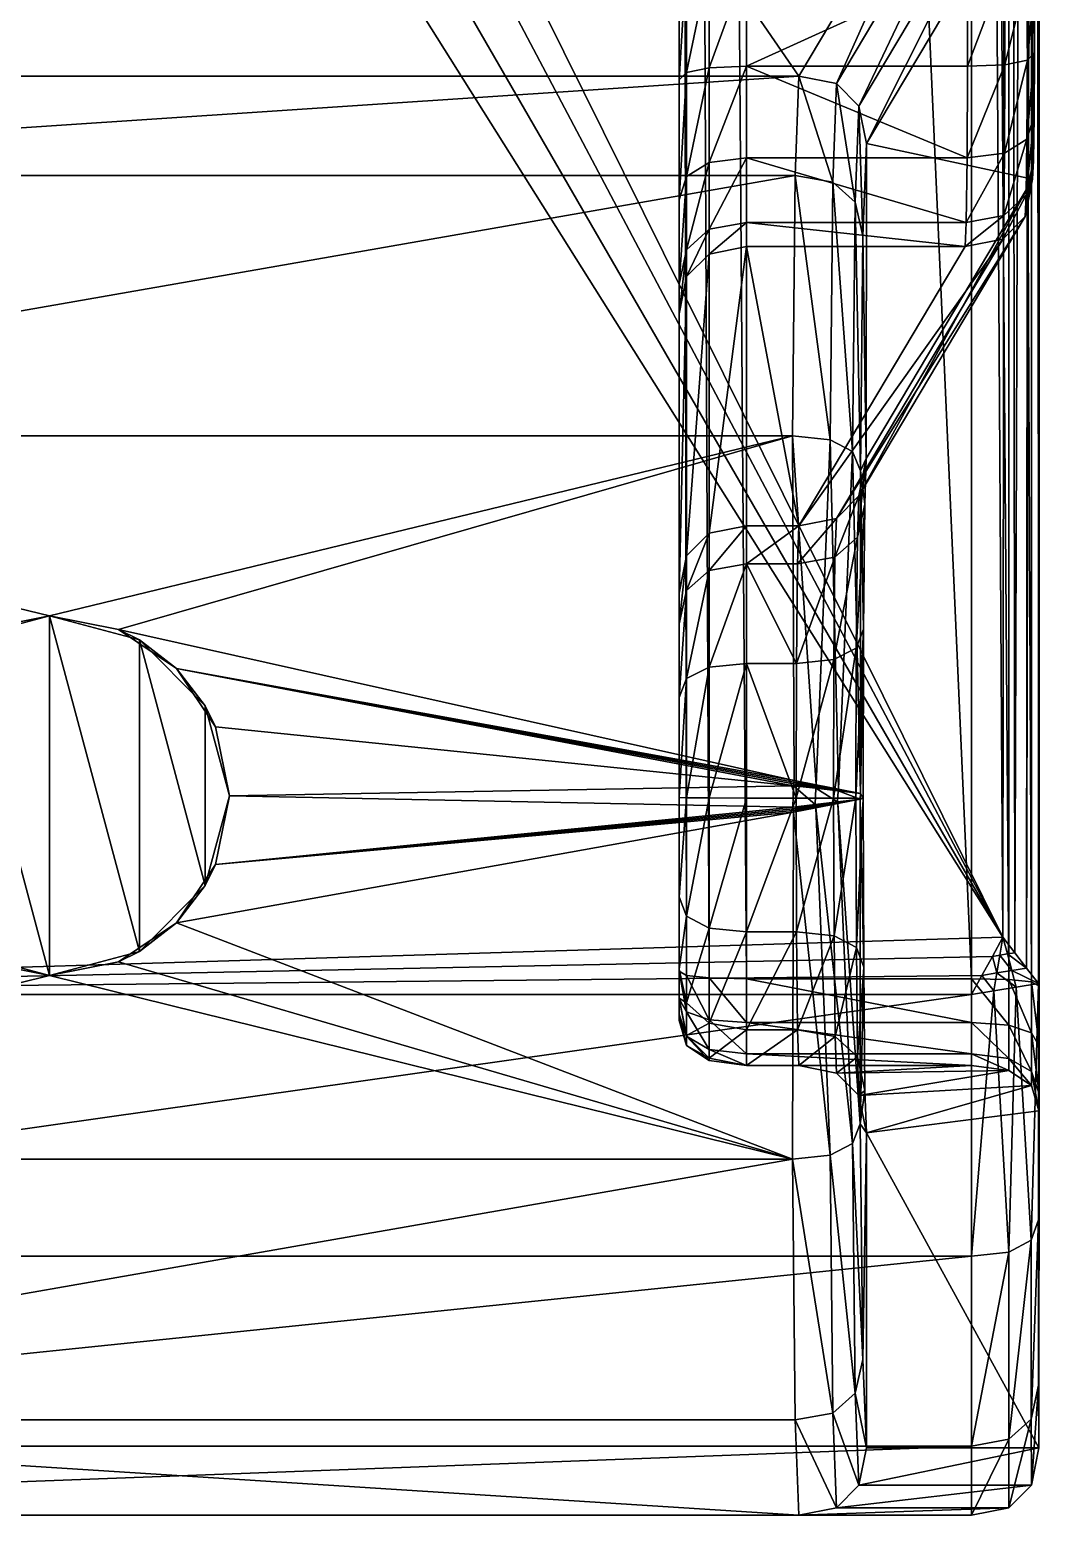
# Model space of a CAD drawing. Header units: metres. Extents: x -565 to 31, y 366 to 1032.
# Drawn here: x 8.4 to 30.85, y 366.33 to 399.36 of the extents above; entities that cross this region are included whole.
import ezdxf

# ---------------------------------------------------------------- set-up
doc = ezdxf.new("R2010")
doc.units = ezdxf.units.M

msp = doc.modelspace()

# ---------------------------------------------------------------- linework, layer by layer
for points in [[(22.841, 491.138, 371.109), (22.841, 378.428, 367.669), (22.841, 401.171, 359.91)], [(23.008, 378.337, 368.224), (22.841, 378.428, 367.669), (22.841, 491.138, 371.109)], [(22.841, 491.138, 371.109), (23.008, 491.115, 371.943), (23.008, 378.337, 368.224)], [(23.508, 378.282, 368.558), (23.008, 378.337, 368.224), (23.008, 491.115, 371.943)], [(23.008, 491.115, 371.943), (23.508, 491.101, 372.442), (23.508, 378.282, 368.558)], [(24.341, 378.263, 368.669), (23.508, 378.282, 368.558), (23.508, 491.101, 372.442)], [(23.508, 491.101, 372.442), (24.341, 491.096, 372.609), (24.341, 378.263, 368.669)], [(29.342, 378.263, 368.669), (24.341, 378.263, 368.669), (24.341, 491.096, 372.609)], [(29.342, 491.096, 372.609), (29.342, 378.263, 368.669), (24.341, 491.096, 372.609)], [(30.176, 378.245, 368.78), (29.342, 378.263, 368.669), (29.342, 491.096, 372.609)], [(29.342, 491.096, 372.609), (30.176, 491.091, 372.776), (30.176, 378.245, 368.78)], [(30.678, 378.191, 369.113), (30.176, 378.245, 368.78), (30.176, 491.091, 372.776)], [(30.176, 491.091, 372.776), (30.679, 491.078, 373.275), (30.678, 378.191, 369.113)], [(30.848, 378.099, 369.668), (30.678, 378.191, 369.113), (30.679, 491.078, 373.275)], [(30.679, 491.078, 373.275), (30.851, 491.055, 374.108), (30.848, 378.099, 369.668)], [(30.851, 491.055, 374.108), (30.832, 490.789, 381.103), (30.832, 378.16, 377.17)], [(30.848, 378.099, 369.668), (30.851, 491.055, 374.108), (30.832, 378.16, 377.17)], [(11.841, 415.892, 379.989), (30.043, 379.184, 378.707), (29.342, 490.747, 382.603)], [(30.174, 490.752, 382.436), (29.342, 490.747, 382.603), (30.043, 379.184, 378.707)], [(30.043, 379.184, 378.707), (30.306, 378.842, 378.195), (30.174, 490.752, 382.436)], [(30.671, 490.766, 381.936), (30.174, 490.752, 382.436), (30.306, 378.842, 378.195)], [(30.306, 378.842, 378.195), (30.569, 378.501, 377.683), (30.671, 490.766, 381.936)], [(30.569, 378.501, 377.683), (30.832, 378.16, 377.17), (30.832, 490.789, 381.103)], [(30.832, 490.789, 381.103), (30.671, 490.766, 381.936), (30.569, 378.501, 377.683)], [(11.841, 415.892, 379.989), (11.439, 414.392, 379.936), (30.043, 379.184, 378.707)], [(11.439, 414.392, 379.936), (10.341, 413.295, 379.898), (30.043, 379.184, 378.707)], [(-11.659, 377.915, 378.663), (8.841, 412.893, 379.884), (7.341, 413.295, 379.898)], [(10.341, 413.295, 379.898), (8.841, 412.893, 379.884), (30.043, 379.184, 378.707)], [(-11.659, 377.915, 378.663), (30.043, 379.184, 378.707), (8.841, 412.893, 379.884)], [(-7.823, 398.331, -2.28), (-3.659, 404.388, 344.828), (21.341, 404.388, 344.828)], [(25.505, 398.331, -2.28), (-7.823, 398.331, -2.28), (21.341, 404.388, 344.828)], [(29.203, 404.539, 353.403), (25.505, 398.331, -2.28), (21.341, 404.388, 344.828)], [(26.338, 398.165, -2.255), (25.505, 398.331, -2.28), (29.203, 404.539, 353.403)], [(29.203, 404.539, 353.403), (30.036, 404.372, 353.388), (26.338, 398.165, -2.255)], [(26.839, 397.666, -2.182), (26.338, 398.165, -2.255), (30.036, 404.372, 353.388)], [(30.036, 404.372, 353.388), (30.537, 403.871, 353.345), (26.839, 397.666, -2.182)], [(27.008, 396.835, -2.06), (26.839, 397.666, -2.182), (30.537, 403.871, 353.345)], [(30.537, 403.871, 353.345), (30.704, 403.036, 353.272), (27.008, 396.835, -2.06)], [(27.008, 396.835, -2.06), (30.704, 403.036, 353.272), (30.703, 396.039, 353.468)], [(30.704, 403.036, 353.272), (30.746, 398.856, 356.97), (30.703, 396.039, 353.468)], [(30.704, 403.036, 353.272), (30.747, 400.404, 356.929), (30.746, 398.856, 356.97)], [(22.841, 378.428, 367.669), (22.841, 398.246, 359.987), (22.841, 401.171, 359.91)], [(23.008, 400.958, 359.082), (22.841, 401.171, 359.91), (22.841, 398.246, 359.987)], [(22.841, 398.246, 359.987), (23.008, 398.415, 359.149), (23.008, 400.958, 359.082)], [(23.508, 400.83, 358.585), (23.008, 400.958, 359.082), (23.008, 398.415, 359.149)], [(23.008, 398.415, 359.149), (23.508, 398.517, 358.646), (23.508, 400.83, 358.585)], [(24.341, 400.788, 358.42), (23.508, 400.83, 358.585), (23.508, 398.517, 358.646)], [(23.508, 398.517, 358.646), (24.341, 398.551, 358.478), (24.341, 400.788, 358.42)], [(29.256, 400.788, 358.42), (24.341, 400.788, 358.42), (24.341, 398.551, 358.478)], [(24.341, 398.551, 358.478), (29.256, 398.551, 358.478), (29.256, 400.788, 358.42)], [(30.088, 400.745, 358.254), (29.256, 400.788, 358.42), (29.256, 398.551, 358.478)], [(29.256, 398.551, 358.478), (30.088, 398.585, 358.311), (30.088, 400.745, 358.254)], [(30.585, 400.617, 357.757), (30.088, 400.745, 358.254), (30.088, 398.585, 358.311)], [(30.088, 398.585, 358.311), (30.585, 398.686, 357.808), (30.585, 400.617, 357.757)], [(30.747, 400.404, 356.929), (30.585, 400.617, 357.757), (30.585, 398.686, 357.808)], [(30.585, 398.686, 357.808), (30.746, 398.856, 356.97), (30.747, 400.404, 356.929)], [(30.585, 398.686, 357.808), (30.088, 398.585, 358.311), (30.079, 396.616, 357.419)], [(30.079, 396.616, 357.419), (30.576, 396.927, 357.011), (30.585, 398.686, 357.808)], [(30.746, 398.856, 356.97), (30.585, 398.686, 357.808), (30.576, 396.927, 357.011)], [(30.576, 396.927, 357.011), (30.737, 397.445, 356.331), (30.746, 398.856, 356.97)], [(30.746, 398.856, 356.97), (30.737, 397.445, 356.331), (30.703, 396.039, 353.468)], [(23.008, 398.415, 359.149), (22.841, 398.246, 359.987), (22.841, 395.581, 358.78)], [(22.841, 395.581, 358.78), (23.008, 396.098, 358.1), (23.008, 398.415, 359.149)], [(23.508, 398.517, 358.646), (23.008, 398.415, 359.149), (23.008, 396.098, 358.1)], [(23.008, 396.098, 358.1), (23.508, 396.409, 357.691), (23.508, 398.517, 358.646)], [(24.341, 398.551, 358.478), (23.508, 398.517, 358.646), (23.508, 396.409, 357.691)], [(23.508, 396.409, 357.691), (24.341, 396.513, 357.555), (24.341, 398.551, 358.478)], [(29.246, 396.513, 357.555), (29.256, 398.551, 358.478), (24.341, 398.551, 358.478)], [(24.341, 398.551, 358.478), (24.341, 396.513, 357.555), (29.246, 396.513, 357.555)], [(30.088, 398.585, 358.311), (29.256, 398.551, 358.478), (29.246, 396.513, 357.555)], [(29.246, 396.513, 357.555), (30.079, 396.616, 357.419), (30.088, 398.585, 358.311)], [(-7.74, 396.12, -10.121), (-7.823, 398.331, -2.28), (25.505, 398.331, -2.28)], [(25.505, 398.331, -2.28), (25.422, 396.12, -10.121), (-7.74, 396.12, -10.121)], [(22.841, 378.428, 367.669), (22.841, 395.581, 358.78), (22.841, 398.246, 359.987)], [(26.257, 395.971, -10.034), (25.422, 396.12, -10.121), (25.505, 398.331, -2.28)], [(25.505, 398.331, -2.28), (26.338, 398.165, -2.255), (26.257, 395.971, -10.034)], [(26.759, 395.526, -9.771), (26.257, 395.971, -10.034), (26.338, 398.165, -2.255)], [(26.338, 398.165, -2.255), (26.839, 397.666, -2.182), (26.759, 395.526, -9.771)], [(26.929, 394.783, -9.334), (26.759, 395.526, -9.771), (26.839, 397.666, -2.182)], [(26.839, 397.666, -2.182), (27.008, 396.835, -2.06), (26.929, 394.783, -9.334)], [(30.737, 397.445, 356.331), (30.576, 396.927, 357.011), (30.558, 395.691, 355.527)], [(30.558, 395.691, 355.527), (30.721, 396.454, 355.141), (30.737, 397.445, 356.331)], [(30.737, 397.445, 356.331), (30.721, 396.454, 355.141), (30.703, 396.039, 353.468)], [(26.929, 394.783, -9.334), (27.008, 396.835, -2.06), (27.003, 389.829, -2.328)], [(27.008, 396.835, -2.06), (30.703, 396.039, 353.468), (27.003, 389.829, -2.328)], [(30.576, 396.927, 357.011), (30.079, 396.616, 357.419), (30.06, 395.233, 355.759)], [(30.06, 395.233, 355.759), (30.558, 395.691, 355.527), (30.576, 396.927, 357.011)], [(23.508, 396.409, 357.691), (23.008, 396.098, 358.1), (23.008, 394.471, 356.145)], [(23.008, 394.471, 356.145), (23.508, 394.928, 355.913), (23.508, 396.409, 357.691)], [(24.341, 396.513, 357.555), (23.508, 396.409, 357.691), (23.508, 394.928, 355.913)], [(23.508, 394.928, 355.913), (24.341, 395.081, 355.836), (24.341, 396.513, 357.555)], [(24.341, 396.513, 357.555), (24.341, 395.081, 355.836), (29.228, 395.081, 355.836)], [(29.228, 395.081, 355.836), (29.246, 396.513, 357.555), (24.341, 396.513, 357.555)], [(30.079, 396.616, 357.419), (29.246, 396.513, 357.555), (29.228, 395.081, 355.836)], [(29.228, 395.081, 355.836), (30.06, 395.233, 355.759), (30.079, 396.616, 357.419)], [(30.721, 396.454, 355.141), (30.558, 395.691, 355.527), (30.538, 395.208, 353.577)], [(30.538, 395.208, 353.577), (30.703, 396.039, 353.468), (30.721, 396.454, 355.141)], [(-7.681, 390.334, -15.857), (-7.74, 396.12, -10.121), (25.422, 396.12, -10.121)], [(25.422, 396.12, -10.121), (25.363, 390.334, -15.857), (-7.681, 390.334, -15.857)], [(23.008, 396.098, 358.1), (22.841, 395.581, 358.78), (22.841, 393.708, 356.531)], [(22.841, 393.708, 356.531), (23.008, 394.471, 356.145), (23.008, 396.098, 358.1)], [(26.197, 390.247, -15.708), (25.363, 390.334, -15.857), (25.422, 396.12, -10.121)], [(25.422, 396.12, -10.121), (26.257, 395.971, -10.034), (26.197, 390.247, -15.708)], [(30.703, 396.039, 353.468), (30.538, 395.208, 353.577), (26.838, 388.998, -2.204)], [(26.838, 388.998, -2.204), (27.003, 389.829, -2.328), (30.703, 396.039, 353.468)], [(26.7, 389.989, -15.259), (26.197, 390.247, -15.708), (26.257, 395.971, -10.034)], [(26.257, 395.971, -10.034), (26.759, 395.526, -9.771), (26.7, 389.989, -15.259)], [(22.841, 378.428, 367.669), (22.841, 393.708, 356.531), (22.841, 395.581, 358.78)], [(26.872, 389.559, -14.513), (26.7, 389.989, -15.259), (26.759, 395.526, -9.771)], [(26.759, 395.526, -9.771), (26.929, 394.783, -9.334), (26.872, 389.559, -14.513)], [(30.558, 395.691, 355.527), (30.06, 395.233, 355.759), (30.039, 394.709, 353.643)], [(30.039, 394.709, 353.643), (30.538, 395.208, 353.577), (30.558, 395.691, 355.527)], [(24.341, 395.081, 355.836), (23.508, 394.928, 355.913), (23.508, 394.376, 353.686)], [(23.508, 394.376, 353.686), (24.341, 394.543, 353.665), (24.341, 395.081, 355.836)], [(29.206, 394.543, 353.665), (29.228, 395.081, 355.836), (24.341, 395.081, 355.836)], [(24.341, 395.081, 355.836), (24.341, 394.543, 353.665), (29.206, 394.543, 353.665)], [(30.538, 395.208, 353.577), (30.039, 394.709, 353.643), (26.339, 388.499, -2.13)], [(26.339, 388.499, -2.13), (26.838, 388.998, -2.204), (30.538, 395.208, 353.577)], [(30.06, 395.233, 355.759), (29.228, 395.081, 355.836), (29.206, 394.543, 353.665)], [(29.206, 394.543, 353.665), (30.039, 394.709, 353.643), (30.06, 395.233, 355.759)], [(23.508, 394.928, 355.913), (23.008, 394.471, 356.145), (23.008, 393.877, 353.752)], [(23.008, 393.877, 353.752), (23.508, 394.376, 353.686), (23.508, 394.928, 355.913)], [(26.872, 389.559, -14.513), (26.929, 394.783, -9.334), (27.003, 389.829, -2.328)], [(23.008, 394.471, 356.145), (22.841, 393.708, 356.531), (22.841, 393.045, 353.861)], [(22.841, 393.045, 353.861), (23.008, 393.877, 353.752), (23.008, 394.471, 356.145)], [(24.341, 394.543, 353.665), (23.508, 394.376, 353.686), (23.508, 388.167, -2.081)], [(23.508, 388.167, -2.081), (24.341, 388.333, -2.105), (24.341, 394.543, 353.665)], [(25.506, 388.333, -2.105), (29.206, 394.543, 353.665), (24.341, 394.543, 353.665)], [(24.341, 394.543, 353.665), (24.341, 388.333, -2.105), (25.506, 388.333, -2.105)], [(30.039, 394.709, 353.643), (29.206, 394.543, 353.665), (25.506, 388.333, -2.105)], [(25.506, 388.333, -2.105), (26.339, 388.499, -2.13), (30.039, 394.709, 353.643)], [(23.508, 394.376, 353.686), (23.008, 393.877, 353.752), (23.008, 387.668, -2.006)], [(23.008, 387.668, -2.006), (23.508, 388.167, -2.081), (23.508, 394.376, 353.686)], [(23.008, 393.877, 353.752), (22.841, 393.045, 353.861), (22.841, 386.837, -1.883)], [(22.841, 386.837, -1.883), (23.008, 387.668, -2.006), (23.008, 393.877, 353.752)], [(22.841, 377.338, 366.541), (22.841, 393.045, 353.861), (22.841, 393.708, 356.531)], [(22.841, 378.428, 367.669), (22.841, 377.338, 366.541), (22.841, 393.708, 356.531)], [(22.841, 377.834, -1.804), (22.841, 386.837, -1.883), (22.841, 393.045, 353.861)], [(22.841, 377.338, 366.541), (22.841, 377.834, -1.804), (22.841, 393.045, 353.861)], [(8.841, 386.334, -17.493), (7.307, 386.027, -17.568), (-7.681, 390.334, -15.857)], [(8.841, 386.334, -17.493), (-7.681, 390.334, -15.857), (25.363, 390.334, -15.857)], [(10.375, 386.027, -17.568), (8.841, 386.334, -17.493), (25.363, 390.334, -15.857)], [(10.375, 386.027, -17.568), (25.363, 390.334, -15.857), (25.399, 382.67, -17.976)], [(25.363, 390.334, -15.857), (26.197, 390.247, -15.708), (25.891, 382.574, -17.926)], [(25.891, 382.574, -17.926), (25.399, 382.67, -17.976), (25.363, 390.334, -15.857)], [(26.383, 382.477, -17.877), (25.891, 382.574, -17.926), (26.197, 390.247, -15.708)], [(26.197, 390.247, -15.708), (26.7, 389.989, -15.259), (26.383, 382.477, -17.877)], [(26.875, 382.38, -17.827), (26.383, 382.477, -17.877), (26.7, 389.989, -15.259)], [(26.7, 389.989, -15.259), (26.872, 389.559, -14.513), (26.875, 382.38, -17.827)], [(27.003, 389.829, -2.328), (26.838, 388.998, -2.204), (26.805, 388.078, -5.429)], [(26.805, 388.078, -5.429), (26.968, 388.818, -5.871), (27.003, 389.829, -2.328)], [(26.872, 389.559, -14.513), (27.003, 389.829, -2.328), (26.968, 388.818, -5.871)], [(26.872, 389.559, -14.513), (26.968, 388.818, -5.871), (26.943, 386.034, -8.585)], [(26.875, 382.38, -17.827), (26.872, 389.559, -14.513), (26.943, 386.034, -8.585)], [(26.838, 388.998, -2.204), (26.339, 388.499, -2.13), (26.308, 387.633, -5.164)], [(26.308, 387.633, -5.164), (26.805, 388.078, -5.429), (26.838, 388.998, -2.204)], [(26.968, 388.818, -5.871), (26.805, 388.078, -5.429), (26.782, 385.611, -7.833)], [(26.782, 385.611, -7.833), (26.943, 386.034, -8.585), (26.968, 388.818, -5.871)], [(26.339, 388.499, -2.13), (25.506, 388.333, -2.105), (25.475, 387.485, -5.076)], [(25.475, 387.485, -5.076), (26.308, 387.633, -5.164), (26.339, 388.499, -2.13)], [(23.508, 388.167, -2.081), (23.008, 387.668, -2.006), (23.008, 386.893, -4.722)], [(23.008, 386.893, -4.722), (23.508, 387.337, -4.987), (23.508, 388.167, -2.081)], [(24.341, 388.333, -2.105), (23.508, 388.167, -2.081), (23.508, 387.337, -4.987)], [(23.508, 387.337, -4.987), (24.341, 387.485, -5.076), (24.341, 388.333, -2.105)], [(24.341, 387.485, -5.076), (25.475, 387.485, -5.076), (25.506, 388.333, -2.105)], [(25.506, 388.333, -2.105), (24.341, 388.333, -2.105), (24.341, 387.485, -5.076)], [(26.805, 388.078, -5.429), (26.308, 387.633, -5.164), (26.285, 385.358, -7.382)], [(26.285, 385.358, -7.382), (26.782, 385.611, -7.833), (26.805, 388.078, -5.429)], [(23.008, 387.668, -2.006), (22.841, 386.837, -1.883), (22.841, 386.152, -4.28)], [(22.841, 386.152, -4.28), (23.008, 386.893, -4.722), (23.008, 387.668, -2.006)], [(24.341, 387.485, -5.076), (23.508, 387.337, -4.987), (23.508, 385.189, -7.081)], [(23.508, 385.189, -7.081), (24.341, 385.273, -7.231), (24.341, 387.485, -5.076)], [(25.453, 385.273, -7.231), (25.475, 387.485, -5.076), (24.341, 387.485, -5.076)], [(24.341, 387.485, -5.076), (24.341, 385.273, -7.231), (25.453, 385.273, -7.231)], [(26.308, 387.633, -5.164), (25.475, 387.485, -5.076), (25.453, 385.273, -7.231)], [(25.453, 385.273, -7.231), (26.285, 385.358, -7.382), (26.308, 387.633, -5.164)], [(23.508, 387.337, -4.987), (23.008, 386.893, -4.722), (23.008, 384.935, -6.63)], [(23.008, 384.935, -6.63), (23.508, 385.189, -7.081), (23.508, 387.337, -4.987)], [(23.008, 386.893, -4.722), (22.841, 386.152, -4.28), (22.841, 384.513, -5.878)], [(22.841, 384.513, -5.878), (23.008, 384.935, -6.63), (23.008, 386.893, -4.722)], [(22.841, 378.475, -4.213), (22.841, 386.152, -4.28), (22.841, 386.837, -1.883)], [(22.841, 377.834, -1.804), (22.841, 378.475, -4.213), (22.841, 386.837, -1.883)], [(8.841, 386.334, 11.999), (6.841, 385.797, 11.999), (7.307, 386.027, -17.568)], [(6.841, 385.797, 11.999), (8.841, 386.334, 11.999), (8.841, 378.333, 11.999)], [(7.307, 386.027, -17.568), (8.841, 386.334, -17.493), (8.841, 386.334, 11.999)], [(10.375, 386.027, -17.568), (10.841, 385.797, 11.999), (8.841, 386.334, 11.999)], [(8.841, 386.334, 11.999), (8.841, 386.334, -17.493), (10.375, 386.027, -17.568)], [(8.841, 386.334, 11.999), (10.841, 385.797, 11.999), (10.841, 378.869, 11.999)], [(8.841, 386.334, 11.999), (10.841, 378.869, 11.999), (8.841, 378.333, 11.999)], [(22.841, 380.087, -5.839), (22.841, 384.513, -5.878), (22.841, 386.152, -4.28)], [(22.841, 378.475, -4.213), (22.841, 380.087, -5.839), (22.841, 386.152, -4.28)], [(11.669, 385.162, -17.749), (10.841, 385.797, 11.999), (10.375, 386.027, -17.568)], [(11.669, 385.162, -17.749), (10.375, 386.027, -17.568), (25.399, 382.67, -17.976)], [(26.943, 386.034, -8.585), (26.782, 385.611, -7.833), (26.774, 382.275, -8.69)], [(26.774, 382.275, -8.69), (26.935, 382.268, -9.553), (26.943, 386.034, -8.585)], [(26.875, 382.38, -17.827), (26.943, 386.034, -8.585), (26.935, 382.268, -9.553)], [(6.841, 385.797, 11.999), (8.841, 378.333, 11.999), (6.841, 378.869, 11.999)], [(12.305, 384.334, 11.999), (10.841, 385.797, 11.999), (11.669, 385.162, -17.749)], [(10.841, 385.797, 11.999), (12.305, 384.334, 11.999), (12.305, 380.333, 11.999)], [(10.841, 385.797, 11.999), (12.305, 380.333, 11.999), (10.841, 378.869, 11.999)], [(26.782, 385.611, -7.833), (26.285, 385.358, -7.382), (26.277, 382.28, -8.173)], [(26.277, 382.28, -8.173), (26.774, 382.275, -8.69), (26.782, 385.611, -7.833)], [(12.535, 383.867, -17.927), (12.305, 384.334, 11.999), (11.669, 385.162, -17.749)], [(11.669, 385.162, -17.749), (25.399, 382.67, -17.976), (25.393, 382.632, -17.982)], [(11.669, 385.162, -17.749), (25.393, 382.632, -17.982), (25.388, 382.594, -17.987)], [(11.669, 385.162, -17.749), (25.388, 382.594, -17.987), (25.382, 382.555, -17.993)], [(12.535, 383.867, -17.927), (11.669, 385.162, -17.749), (25.382, 382.555, -17.993)], [(23.508, 385.189, -7.081), (23.008, 384.935, -6.63), (23.008, 382.287, -7.311)], [(23.008, 382.287, -7.311), (23.508, 382.283, -7.828), (23.508, 385.189, -7.081)], [(24.341, 385.273, -7.231), (23.508, 385.189, -7.081), (23.508, 382.283, -7.828)], [(23.508, 382.283, -7.828), (24.341, 382.281, -8), (24.341, 385.273, -7.231)], [(24.341, 385.273, -7.231), (24.341, 382.281, -8), (25.445, 382.281, -8)], [(25.445, 382.281, -8), (25.453, 385.273, -7.231), (24.341, 385.273, -7.231)], [(26.285, 385.358, -7.382), (25.453, 385.273, -7.231), (25.445, 382.281, -8)], [(25.445, 382.281, -8), (26.277, 382.28, -8.173), (26.285, 385.358, -7.382)], [(23.008, 384.935, -6.63), (22.841, 384.513, -5.878), (22.841, 382.295, -6.448)], [(22.841, 382.295, -6.448), (23.008, 382.287, -7.311), (23.008, 384.935, -6.63)], [(22.841, 380.087, -5.839), (22.841, 382.295, -6.448), (22.841, 384.513, -5.878)], [(12.841, 382.333, 11.999), (12.305, 384.334, 11.999), (12.535, 383.867, -17.927)], [(12.305, 384.334, 11.999), (12.841, 382.333, 11.999), (12.305, 380.333, 11.999)], [(12.535, 383.867, -17.927), (12.841, 382.333, -18.001), (12.841, 382.333, 11.999)], [(12.535, 383.867, -17.927), (25.382, 382.555, -17.993), (12.841, 382.333, -18.001)], [(25.382, 382.555, -17.993), (25.37, 382.08, -17.993), (12.841, 382.333, -18.001)], [(25.868, 382.137, -17.937), (25.37, 382.08, -17.993), (25.382, 382.555, -17.993)], [(25.382, 382.555, -17.993), (25.388, 382.594, -17.987), (25.552, 382.561, -17.971)], [(25.382, 382.555, -17.993), (25.552, 382.561, -17.971), (25.716, 382.529, -17.954)], [(25.382, 382.555, -17.993), (25.716, 382.529, -17.954), (25.88, 382.497, -17.938)], [(25.382, 382.555, -17.993), (25.88, 382.497, -17.938), (25.868, 382.137, -17.937)], [(25.388, 382.594, -17.987), (25.393, 382.632, -17.982), (25.721, 382.567, -17.948)], [(25.721, 382.567, -17.948), (25.552, 382.561, -17.971), (25.388, 382.594, -17.987)], [(25.393, 382.632, -17.982), (25.399, 382.67, -17.976), (25.891, 382.574, -17.926)], [(25.891, 382.574, -17.926), (25.721, 382.567, -17.948), (25.393, 382.632, -17.982)], [(25.552, 382.561, -17.971), (25.721, 382.567, -17.948), (26.05, 382.503, -17.915)], [(26.05, 382.503, -17.915), (25.716, 382.529, -17.954), (25.552, 382.561, -17.971)], [(26.378, 382.438, -17.882), (25.88, 382.497, -17.938), (25.716, 382.529, -17.954)], [(25.716, 382.529, -17.954), (26.05, 382.503, -17.915), (26.378, 382.438, -17.882)], [(25.721, 382.567, -17.948), (25.891, 382.574, -17.926), (26.383, 382.477, -17.877)], [(26.383, 382.477, -17.877), (26.05, 382.503, -17.915), (25.721, 382.567, -17.948)], [(26.366, 382.194, -17.882), (25.868, 382.137, -17.937), (25.88, 382.497, -17.938)], [(25.88, 382.497, -17.938), (26.378, 382.438, -17.882), (26.366, 382.194, -17.882)], [(26.875, 382.38, -17.827), (26.378, 382.438, -17.882), (26.05, 382.503, -17.915)], [(26.05, 382.503, -17.915), (26.383, 382.477, -17.877), (26.875, 382.38, -17.827)], [(12.535, 380.8, -17.927), (12.305, 380.333, 11.999), (12.841, 382.333, 11.999)], [(12.841, 382.333, 11.999), (12.841, 382.333, -18.001), (12.535, 380.8, -17.927)], [(25.37, 382.08, -17.993), (12.535, 380.8, -17.927), (12.841, 382.333, -18.001)], [(23.008, 382.287, -7.311), (22.841, 382.295, -6.448), (22.841, 380.087, -5.839)], [(22.841, 380.087, -5.839), (23.008, 379.651, -6.584), (23.008, 382.287, -7.311)], [(23.508, 382.283, -7.828), (23.008, 382.287, -7.311), (23.008, 379.651, -6.584)], [(23.008, 379.651, -6.584), (23.508, 379.39, -7.03), (23.508, 382.283, -7.828)], [(24.341, 382.281, -8), (23.508, 382.283, -7.828), (23.508, 379.39, -7.03)], [(23.508, 379.39, -7.03), (24.341, 379.303, -7.179), (24.341, 382.281, -8)], [(25.445, 382.281, -8), (24.341, 382.281, -8), (24.341, 379.303, -7.179)], [(24.341, 379.303, -7.179), (25.453, 379.303, -7.179), (25.445, 382.281, -8)], [(26.277, 382.28, -8.173), (25.445, 382.281, -8), (25.453, 379.303, -7.179)], [(25.453, 379.303, -7.179), (26.286, 379.216, -7.328), (26.277, 382.28, -8.173)], [(26.366, 382.194, -17.882), (26.039, 382.117, -17.913), (25.708, 382.079, -17.95)], [(25.708, 382.079, -17.95), (25.868, 382.137, -17.937), (26.366, 382.194, -17.882)], [(26.864, 382.252, -17.827), (26.371, 382.156, -17.877), (26.039, 382.117, -17.913)], [(26.039, 382.117, -17.913), (26.366, 382.194, -17.882), (26.864, 382.252, -17.827)], [(26.774, 382.275, -8.69), (26.277, 382.28, -8.173), (26.286, 379.216, -7.328)], [(26.286, 379.216, -7.328), (26.784, 378.955, -7.775), (26.774, 382.275, -8.69)], [(26.864, 382.252, -17.827), (26.366, 382.194, -17.882), (26.378, 382.438, -17.882)], [(26.371, 382.156, -17.877), (26.864, 382.252, -17.827), (26.871, 375.036, -14.47)], [(26.378, 382.438, -17.882), (26.875, 382.38, -17.827), (26.864, 382.252, -17.827)], [(26.935, 382.268, -9.553), (26.774, 382.275, -8.69), (26.784, 378.955, -7.775)], [(26.784, 378.955, -7.775), (26.946, 378.519, -8.519), (26.935, 382.268, -9.553)], [(26.864, 382.252, -17.827), (26.875, 382.38, -17.827), (26.935, 382.268, -9.553)], [(26.864, 382.252, -17.827), (26.935, 382.268, -9.553), (26.946, 378.519, -8.519)], [(26.871, 375.036, -14.47), (26.864, 382.252, -17.827), (26.946, 378.519, -8.519)], [(11.669, 379.504, -17.749), (25.387, 381.964, -17.976), (25.364, 374.253, -15.81)], [(11.669, 379.504, -17.749), (12.535, 380.8, -17.927), (25.387, 381.964, -17.976)], [(12.535, 380.8, -17.927), (25.37, 382.08, -17.993), (25.376, 382.041, -17.987)], [(12.535, 380.8, -17.927), (25.376, 382.041, -17.987), (25.381, 382.003, -17.981)], [(12.535, 380.8, -17.927), (25.381, 382.003, -17.981), (25.387, 381.964, -17.976)], [(26.198, 374.34, -15.661), (25.364, 374.253, -15.81), (25.387, 381.964, -17.976)], [(25.376, 382.041, -17.987), (25.37, 382.08, -17.993), (25.868, 382.137, -17.937)], [(25.868, 382.137, -17.937), (25.708, 382.079, -17.95), (25.376, 382.041, -17.987)], [(25.381, 382.003, -17.981), (25.376, 382.041, -17.987), (25.708, 382.079, -17.95)], [(25.708, 382.079, -17.95), (25.547, 382.022, -17.963), (25.381, 382.003, -17.981)], [(25.387, 381.964, -17.976), (25.381, 382.003, -17.981), (25.547, 382.022, -17.963)], [(25.387, 381.964, -17.976), (25.713, 382.041, -17.945), (25.879, 382.06, -17.926)], [(25.387, 381.964, -17.976), (25.879, 382.06, -17.926), (26.198, 374.34, -15.661)], [(25.387, 381.964, -17.976), (25.547, 382.022, -17.963), (25.713, 382.041, -17.945)], [(26.039, 382.117, -17.913), (25.713, 382.041, -17.945), (25.547, 382.022, -17.963)], [(25.547, 382.022, -17.963), (25.708, 382.079, -17.95), (26.039, 382.117, -17.913)], [(26.371, 382.156, -17.877), (25.879, 382.06, -17.926), (25.713, 382.041, -17.945)], [(25.713, 382.041, -17.945), (26.039, 382.117, -17.913), (26.371, 382.156, -17.877)], [(25.879, 382.06, -17.926), (26.371, 382.156, -17.877), (26.7, 374.601, -15.215)], [(26.7, 374.601, -15.215), (26.198, 374.34, -15.661), (25.879, 382.06, -17.926)], [(26.871, 375.036, -14.47), (26.7, 374.601, -15.215), (26.371, 382.156, -17.877)], [(11.669, 379.504, -17.749), (12.305, 380.333, 11.999), (12.535, 380.8, -17.927)], [(12.305, 380.333, 11.999), (11.669, 379.504, -17.749), (10.841, 378.869, 11.999)], [(23.008, 379.651, -6.584), (22.841, 380.087, -5.839), (22.841, 378.475, -4.213)], [(22.841, 378.475, -4.213), (23.008, 377.727, -4.642), (23.008, 379.651, -6.584)], [(23.508, 379.39, -7.03), (23.008, 379.651, -6.584), (23.008, 377.727, -4.642)], [(10.375, 378.639, -17.568), (10.841, 378.869, 11.999), (11.669, 379.504, -17.749)], [(10.375, 378.639, -17.568), (11.669, 379.504, -17.749), (25.364, 374.253, -15.81)], [(23.008, 377.727, -4.642), (23.508, 377.277, -4.9), (23.508, 379.39, -7.03)], [(24.341, 379.303, -7.179), (23.508, 379.39, -7.03), (23.508, 377.277, -4.9)], [(23.508, 377.277, -4.9), (24.341, 377.128, -4.986), (24.341, 379.303, -7.179)], [(24.341, 377.128, -4.986), (25.476, 377.128, -4.986), (25.453, 379.303, -7.179)], [(25.453, 379.303, -7.179), (24.341, 379.303, -7.179), (24.341, 377.128, -4.986)], [(26.286, 379.216, -7.328), (25.453, 379.303, -7.179), (25.476, 377.128, -4.986)], [(25.476, 377.128, -4.986), (26.309, 376.978, -5.071), (26.286, 379.216, -7.328)], [(26.784, 378.955, -7.775), (26.286, 379.216, -7.328), (26.309, 376.978, -5.071)], [(-11.659, 377.915, 378.663), (29.809, 378.761, 378.692), (30.043, 379.184, 378.707)], [(7.307, 378.639, -17.568), (6.841, 378.869, 11.999), (8.841, 378.333, 11.999)], [(8.841, 378.333, 11.999), (10.841, 378.869, 11.999), (10.375, 378.639, -17.568)], [(26.309, 376.978, -5.071), (26.808, 376.529, -5.329), (26.784, 378.955, -7.775)], [(26.946, 378.519, -8.519), (26.784, 378.955, -7.775), (26.808, 376.529, -5.329)], [(30.043, 379.184, 378.707), (29.809, 378.761, 378.692), (29.975, 378.788, 378.526)], [(30.043, 379.184, 378.707), (29.975, 378.788, 378.526), (30.141, 378.816, 378.361)], [(30.043, 379.184, 378.707), (30.141, 378.816, 378.361), (30.306, 378.842, 378.195)], [(-11.659, 377.915, 378.663), (29.576, 378.338, 378.677), (29.809, 378.761, 378.692)], [(7.307, 378.639, -17.568), (8.841, 378.333, -17.493), (-7.682, 374.253, -15.81)], [(8.841, 378.333, 11.999), (8.841, 378.333, -17.493), (7.307, 378.639, -17.568)], [(10.375, 378.639, -17.568), (8.841, 378.333, -17.493), (8.841, 378.333, 11.999)], [(8.841, 378.333, -17.493), (10.375, 378.639, -17.568), (25.364, 374.253, -15.81)], [(29.809, 378.761, 378.692), (29.576, 378.338, 378.677), (29.907, 378.392, 378.346)], [(29.907, 378.392, 378.346), (29.975, 378.788, 378.526), (29.809, 378.761, 378.692)], [(29.975, 378.788, 378.526), (29.907, 378.392, 378.346), (30.238, 378.447, 378.014)], [(30.238, 378.447, 378.014), (30.141, 378.816, 378.361), (29.975, 378.788, 378.526)], [(30.569, 378.501, 377.683), (30.306, 378.842, 378.195), (30.141, 378.816, 378.361)], [(30.141, 378.816, 378.361), (30.238, 378.447, 378.014), (30.569, 378.501, 377.683)], [(-11.659, 377.915, 378.663), (29.342, 377.915, 378.663), (29.576, 378.338, 378.677)], [(8.841, 378.333, -17.493), (25.364, 374.253, -15.81), (-7.682, 374.253, -15.81)], [(23.008, 377.727, -4.642), (22.841, 378.475, -4.213), (22.841, 377.834, -1.804)], [(22.841, 378.428, 367.669), (22.841, 377.819, 367.514), (22.841, 377.473, 367.154)], [(22.841, 378.428, 367.669), (22.841, 377.473, 367.154), (22.841, 377.338, 366.541)], [(23.008, 377.527, 367.994), (22.841, 377.819, 367.514), (22.841, 378.428, 367.669)], [(22.841, 378.428, 367.669), (23.008, 378.337, 368.224), (23.008, 377.527, 367.994)], [(23.508, 377.352, 368.282), (23.008, 377.527, 367.994), (23.008, 378.337, 368.224)], [(23.008, 378.337, 368.224), (23.508, 378.282, 368.558), (23.508, 377.352, 368.282)], [(24.341, 377.293, 368.378), (23.508, 377.352, 368.282), (23.508, 378.282, 368.558)], [(23.508, 378.282, 368.558), (24.341, 378.263, 368.669), (24.341, 377.293, 368.378)], [(24.341, 378.263, 368.669), (29.342, 378.263, 368.669), (29.342, 377.293, 368.378)], [(29.342, 377.293, 368.378), (24.341, 377.293, 368.378), (24.341, 378.263, 368.669)], [(26.808, 376.529, -5.329), (26.973, 375.781, -5.758), (26.946, 378.519, -8.519)], [(26.871, 375.036, -14.47), (26.946, 378.519, -8.519), (26.973, 375.781, -5.758)], [(29.576, 378.338, 378.677), (29.342, 377.915, 378.663), (29.838, 377.997, 378.165)], [(30.176, 377.234, 368.474), (29.342, 377.293, 368.378), (29.342, 378.263, 368.669)], [(29.342, 378.263, 368.669), (30.176, 378.245, 368.78), (30.176, 377.234, 368.474)], [(29.838, 377.997, 378.165), (29.907, 378.392, 378.346), (29.576, 378.338, 378.677)], [(29.907, 378.392, 378.346), (29.838, 377.997, 378.165), (30.335, 378.078, 377.668)], [(30.335, 378.078, 377.668), (30.238, 378.447, 378.014), (29.907, 378.392, 378.346)], [(30.678, 377.059, 368.763), (30.176, 377.234, 368.474), (30.176, 378.245, 368.78)], [(30.176, 378.245, 368.78), (30.678, 378.191, 369.113), (30.678, 377.059, 368.763)], [(30.832, 378.16, 377.17), (30.569, 378.501, 377.683), (30.238, 378.447, 378.014)], [(30.238, 378.447, 378.014), (30.335, 378.078, 377.668), (30.832, 378.16, 377.17)], [(29.342, 377.915, 378.663), (-11.659, 377.915, 378.663), (-11.659, 372.093, 376.92)], [(-11.659, 372.093, 376.92), (29.342, 372.093, 376.92), (29.342, 377.915, 378.663)], [(29.342, 372.093, 376.92), (30.174, 372.183, 376.773), (29.838, 377.997, 378.165)], [(29.838, 377.997, 378.165), (29.342, 377.915, 378.663), (29.342, 372.093, 376.92)], [(30.335, 378.078, 377.668), (29.838, 377.997, 378.165), (30.174, 372.183, 376.773)], [(30.174, 372.183, 376.773), (30.671, 372.452, 376.331), (30.335, 378.078, 377.668)], [(30.832, 378.16, 377.17), (30.335, 378.078, 377.668), (30.671, 372.452, 376.331)], [(30.671, 372.452, 376.331), (30.832, 372.899, 375.595), (30.832, 378.16, 377.17)], [(30.848, 376.767, 369.243), (30.678, 377.059, 368.763), (30.678, 378.191, 369.113)], [(30.678, 378.191, 369.113), (30.848, 378.099, 369.668), (30.848, 376.767, 369.243)], [(30.848, 378.099, 369.668), (30.832, 378.16, 377.17), (30.832, 372.899, 375.595)], [(30.848, 378.099, 369.668), (30.832, 372.899, 375.595), (30.835, 369.224, 371.789)], [(30.848, 376.767, 369.243), (30.848, 378.099, 369.668), (30.835, 369.224, 371.789)], [(23.008, 377, -1.913), (22.841, 377.834, -1.804), (22.841, 377.338, 366.541)], [(22.841, 377.834, -1.804), (23.008, 377, -1.913), (23.008, 377.727, -4.642)], [(23.008, 376.983, 367.429), (22.841, 377.473, 367.154), (22.841, 377.819, 367.514)], [(22.841, 377.819, 367.514), (23.008, 377.527, 367.994), (23.008, 376.983, 367.429)], [(23.508, 377.277, -4.9), (23.008, 377.727, -4.642), (23.008, 377, -1.913)], [(23.008, 376.78, 366.612), (22.841, 377.338, 366.541), (22.841, 377.473, 367.154)], [(22.841, 377.473, 367.154), (23.008, 376.983, 367.429), (23.008, 376.78, 366.612)], [(22.841, 377.338, 366.541), (23.008, 376.78, 366.612), (23.008, 377, -1.913)], [(23.508, 376.688, 367.595), (23.008, 376.983, 367.429), (23.008, 377.527, 367.994)], [(23.008, 377.527, 367.994), (23.508, 377.352, 368.282), (23.508, 376.688, 367.595)], [(23.008, 377, -1.913), (23.508, 376.5, -1.979), (23.508, 377.277, -4.9)], [(24.341, 376.59, 367.65), (23.508, 376.688, 367.595), (23.508, 377.352, 368.282)], [(23.508, 377.352, 368.282), (24.341, 377.293, 368.378), (24.341, 376.59, 367.65)], [(24.341, 377.128, -4.986), (23.508, 377.277, -4.9), (23.508, 376.5, -1.979)], [(29.342, 376.59, 367.65), (24.341, 376.59, 367.65), (24.341, 377.293, 368.378)], [(24.341, 377.293, 368.378), (29.342, 377.293, 368.378), (29.342, 376.59, 367.65)], [(30.175, 376.492, 367.705), (29.342, 376.59, 367.65), (29.342, 377.293, 368.378)], [(29.342, 377.293, 368.378), (30.176, 377.234, 368.474), (30.175, 376.492, 367.705)], [(30.677, 376.198, 367.87), (30.175, 376.492, 367.705), (30.176, 377.234, 368.474)], [(30.176, 377.234, 368.474), (30.678, 377.059, 368.763), (30.677, 376.198, 367.87)], [(23.508, 376.5, -1.979), (23.008, 377, -1.913), (23.008, 376.78, 366.612)], [(23.508, 376.445, 366.656), (23.008, 376.78, 366.612), (23.008, 376.983, 367.429)], [(23.008, 376.983, 367.429), (23.508, 376.688, 367.595), (23.508, 376.445, 366.656)], [(23.508, 376.5, -1.979), (24.341, 376.334, -2.001), (24.341, 377.128, -4.986)], [(25.476, 377.128, -4.986), (24.341, 377.128, -4.986), (24.341, 376.334, -2.001)], [(24.341, 376.334, -2.001), (25.507, 376.334, -2.001), (25.476, 377.128, -4.986)], [(26.309, 376.978, -5.071), (25.476, 377.128, -4.986), (25.507, 376.334, -2.001)], [(25.507, 376.334, -2.001), (26.34, 376.167, -2.022), (26.309, 376.978, -5.071)], [(26.808, 376.529, -5.329), (26.309, 376.978, -5.071), (26.34, 376.167, -2.022)], [(30.846, 375.707, 368.146), (30.677, 376.198, 367.87), (30.678, 377.059, 368.763)], [(30.678, 377.059, 368.763), (30.848, 376.767, 369.243), (30.846, 375.707, 368.146)], [(23.008, 376.78, 366.612), (23.508, 376.445, 366.656), (23.508, 376.5, -1.979)], [(24.341, 376.334, 366.67), (23.508, 376.445, 366.656), (23.508, 376.688, 367.595)], [(23.508, 376.688, 367.595), (24.341, 376.59, 367.65), (24.341, 376.334, 366.67)], [(24.341, 376.59, 367.65), (29.342, 376.59, 367.65), (29.342, 376.334, 366.67)], [(29.342, 376.334, 366.67), (24.341, 376.334, 366.67), (24.341, 376.59, 367.65)], [(30.175, 376.222, 366.684), (29.342, 376.334, 366.67), (29.342, 376.59, 367.65)], [(29.342, 376.59, 367.65), (30.175, 376.492, 367.705), (30.175, 376.222, 366.684)], [(30.846, 375.707, 368.146), (30.848, 376.767, 369.243), (30.835, 369.224, 371.789)], [(24.341, 376.334, -2.001), (23.508, 376.5, -1.979), (23.508, 376.445, 366.656)], [(23.508, 376.445, 366.656), (24.341, 376.334, 366.67), (24.341, 376.334, -2.001)], [(24.341, 376.334, 366.67), (29.342, 376.334, 366.67), (25.507, 376.334, -2.001)], [(25.507, 376.334, -2.001), (24.341, 376.334, -2.001), (24.341, 376.334, 366.67)], [(26.34, 376.167, -2.022), (25.507, 376.334, -2.001), (29.342, 376.334, 366.67)], [(26.34, 376.167, -2.022), (26.841, 375.667, -2.088), (26.808, 376.529, -5.329)], [(29.342, 376.334, 366.67), (30.175, 376.222, 366.684), (26.34, 376.167, -2.022)], [(26.841, 375.667, -2.088), (26.34, 376.167, -2.022), (30.175, 376.222, 366.684)], [(26.973, 375.781, -5.758), (26.808, 376.529, -5.329), (26.841, 375.667, -2.088)], [(30.175, 376.222, 366.684), (30.676, 375.887, 366.727), (26.841, 375.667, -2.088)], [(30.676, 375.887, 366.727), (30.175, 376.222, 366.684), (30.175, 376.492, 367.705)], [(30.175, 376.492, 367.705), (30.677, 376.198, 367.87), (30.676, 375.887, 366.727)], [(30.844, 375.329, 366.799), (30.676, 375.887, 366.727), (30.677, 376.198, 367.87)], [(30.677, 376.198, 367.87), (30.846, 375.707, 368.146), (30.844, 375.329, 366.799)], [(27.008, 374.834, -2.197), (26.841, 375.667, -2.088), (30.676, 375.887, 366.727)], [(26.841, 375.667, -2.088), (27.008, 374.834, -2.197), (26.973, 375.781, -5.758)], [(26.871, 375.036, -14.47), (26.973, 375.781, -5.758), (27.008, 374.834, -2.197)], [(30.676, 375.887, 366.727), (30.844, 375.329, 366.799), (27.008, 374.834, -2.197)], [(30.838, 367.833, 366.477), (30.846, 375.707, 368.146), (30.835, 369.224, 371.789)], [(30.838, 367.833, 366.477), (30.844, 375.329, 366.799), (30.846, 375.707, 368.146)], [(30.838, 367.833, 366.477), (27.008, 374.834, -2.197), (30.844, 375.329, 366.799)], [(26.7, 374.601, -15.215), (26.871, 375.036, -14.47), (26.927, 369.8, -9.188)], [(26.927, 369.8, -9.188), (26.871, 375.036, -14.47), (27.008, 374.834, -2.197)], [(26.198, 374.34, -15.661), (26.7, 374.601, -15.215), (26.759, 369.052, -9.617)], [(26.927, 369.8, -9.188), (26.759, 369.052, -9.617), (26.7, 374.601, -15.215)], [(27.006, 367.833, -1.804), (26.927, 369.8, -9.188), (27.008, 374.834, -2.197)], [(30.838, 367.833, 366.477), (27.006, 367.833, -1.804), (27.008, 374.834, -2.197)], [(-7.743, 368.454, -9.96), (-7.682, 374.253, -15.81), (25.364, 374.253, -15.81)], [(25.364, 374.253, -15.81), (25.424, 368.454, -9.96), (-7.743, 368.454, -9.96)], [(25.364, 374.253, -15.81), (26.198, 374.34, -15.661), (26.258, 368.604, -9.874)], [(26.258, 368.604, -9.874), (25.424, 368.454, -9.96), (25.364, 374.253, -15.81)], [(26.759, 369.052, -9.617), (26.258, 368.604, -9.874), (26.198, 374.34, -15.661)], [(30.832, 372.899, 375.595), (30.671, 372.452, 376.331), (30.672, 368.473, 372.211)], [(30.672, 368.473, 372.211), (30.835, 369.224, 371.789), (30.832, 372.899, 375.595)], [(30.174, 368.022, 372.464), (30.672, 368.473, 372.211), (30.671, 372.452, 376.331)], [(30.671, 372.452, 376.331), (30.174, 372.183, 376.773), (30.174, 368.022, 372.464)], [(-11.659, 367.872, 372.549), (29.342, 367.872, 372.549), (29.342, 372.093, 376.92)], [(29.342, 372.093, 376.92), (-11.659, 372.093, 376.92), (-11.659, 367.872, 372.549)], [(29.342, 367.872, 372.549), (30.174, 368.022, 372.464), (30.174, 372.183, 376.773)], [(30.174, 372.183, 376.773), (29.342, 372.093, 376.92), (29.342, 367.872, 372.549)], [(26.759, 369.052, -9.617), (26.927, 369.8, -9.188), (27.006, 367.833, -1.804)], [(26.258, 368.604, -9.874), (26.759, 369.052, -9.617), (26.84, 367, -1.913)], [(27.006, 367.833, -1.804), (26.84, 367, -1.913), (26.759, 369.052, -9.617)], [(30.835, 369.224, 371.789), (30.672, 368.473, 372.211), (30.674, 367, 366.584)], [(30.674, 367, 366.584), (30.838, 367.833, 366.477), (30.835, 369.224, 371.789)], [(25.507, 366.333, -2.001), (-7.826, 366.333, -2.001), (-7.743, 368.454, -9.96)], [(-7.743, 368.454, -9.96), (25.424, 368.454, -9.96), (25.507, 366.333, -2.001)], [(25.424, 368.454, -9.96), (26.258, 368.604, -9.874), (26.34, 366.5, -1.979)], [(26.34, 366.5, -1.979), (25.507, 366.333, -2.001), (25.424, 368.454, -9.96)], [(26.84, 367, -1.913), (26.34, 366.5, -1.979), (26.258, 368.604, -9.874)], [(30.672, 368.473, 372.211), (30.174, 368.022, 372.464), (30.175, 366.5, 366.648)], [(30.175, 366.5, 366.648), (30.674, 367, 366.584), (30.672, 368.473, 372.211)], [(29.342, 366.333, 366.67), (30.175, 366.5, 366.648), (30.174, 368.022, 372.464)], [(30.174, 368.022, 372.464), (29.342, 367.872, 372.549), (29.342, 366.333, 366.67)], [(29.342, 367.872, 372.549), (-11.659, 367.872, 372.549), (-11.659, 366.333, 366.67)], [(-11.659, 366.333, 366.67), (29.342, 366.333, 366.67), (29.342, 367.872, 372.549)], [(26.84, 367, -1.913), (27.006, 367.833, -1.804), (30.838, 367.833, 366.477)], [(30.838, 367.833, 366.477), (30.674, 367, 366.584), (26.84, 367, -1.913)], [(26.34, 366.5, -1.979), (26.84, 367, -1.913), (30.674, 367, 366.584)], [(30.674, 367, 366.584), (30.175, 366.5, 366.648), (26.34, 366.5, -1.979)], [(25.507, 366.333, -2.001), (29.342, 366.333, 366.67), (-11.659, 366.333, 366.67)], [(-11.659, 366.333, 366.67), (-7.826, 366.333, -2.001), (25.507, 366.333, -2.001)], [(25.507, 366.333, -2.001), (26.34, 366.5, -1.979), (30.175, 366.5, 366.648)], [(30.175, 366.5, 366.648), (29.342, 366.333, 366.67), (25.507, 366.333, -2.001)]]:
    msp.add_3dface(points)

doc.saveas('drawing.dxf')
